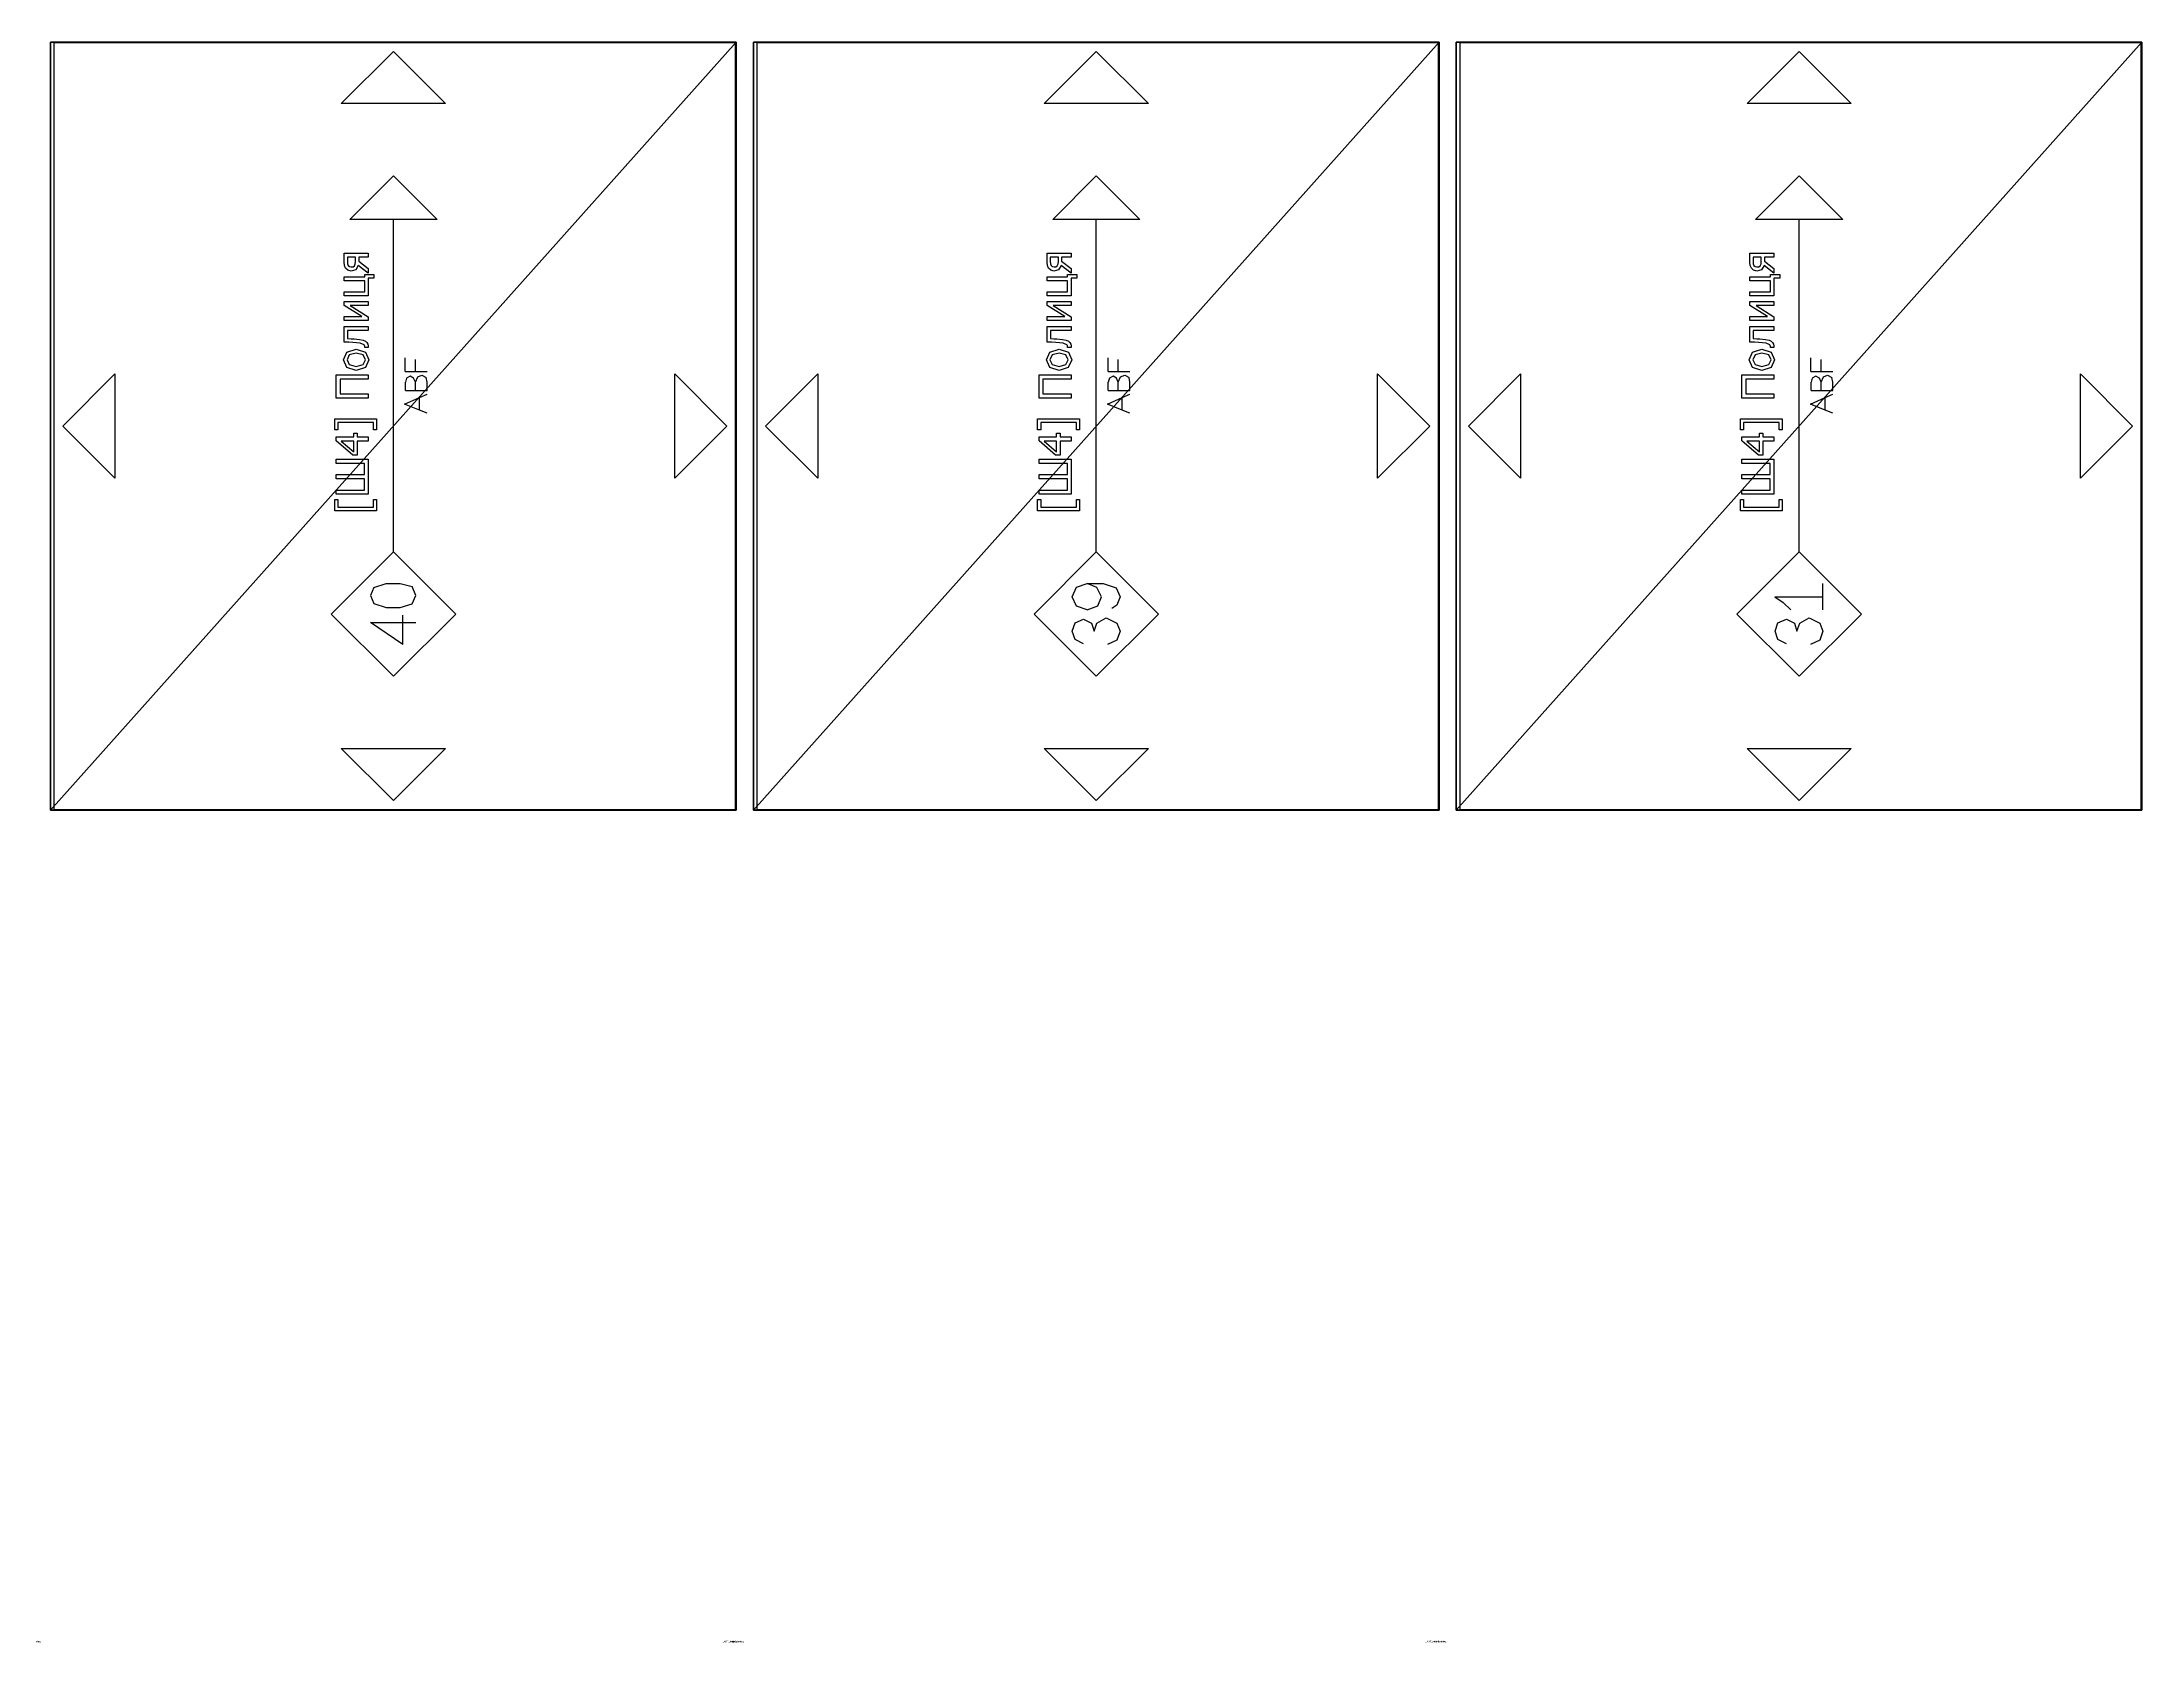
# Model space of a CAD drawing. Header units: millimetres. Extents: x -70178 to 17, y -3145 to 2055.
# Drawn here: x -16229 to -15004, y -486 to 448 of the extents above; entities that cross this region are included whole.
import ezdxf

# ---------------------------------------------------------------- set-up
doc = ezdxf.new("R2010")
doc.units = ezdxf.units.MM
doc.header["$LTSCALE"] = 25.4
doc.layers.get('0').update_dxf_attribs({"true_color": 0xffffff})
for name, color, linetype, true_color in [('ABF_cuttingLines', 34, 'Continuous', 0xaa4400), ('ABF_edgeBanding', 32, 'Continuous', 0xcc6600), ('ABF_Label', 253, 'Continuous', 0x9999cc)]:
    doc.layers.add(name, color=color, linetype=linetype, true_color=true_color)

# ---------------------------------------------------------------- blocks, each defined once
blk = doc.blocks.new('Group1222#1')
at = {"layer": 'ABF_Label', "color": 0}
for p, q in [((-34.56, 6.86), (-34.56, 23.92)), ((-34.56, 23.92), (-30.01, 23.92)), ((-30.01, 22.67), (-33.03, 22.67)), ((-33.03, 22.67), (-33.03, 8.11)), ((-30.01, 23.92), (-30.01, 22.67)), ((-27.83, 10.29), (-27.83, 23.33)), ((-27.83, 23.33), (-26.09, 23.33)), ((-26.09, 23.33), (-26.09, 11.8)), ((-21.55, 11.8), (-21.55, 23.33)), ((-21.55, 23.33), (-19.82, 23.33)), ((-19.82, 23.33), (-19.82, 11.8)), ((-15.28, 11.8), (-15.28, 23.33)), ((-15.28, 23.33), (-13.55, 23.33)), ((-13.55, 23.33), (-13.55, 10.29)), ((-11.88, 16.62), (-6.04, 23.33)), ((-6.11, 21.27), (-10.51, 16.18)), ((-6.11, 16.18), (-6.11, 21.27)), ((-6.04, 23.33), (-4.43, 23.33)), ((-4.43, 23.33), (-4.43, 16.18)), ((-1.58, 22.67), (-1.58, 23.92)), ((-1.58, 23.92), (2.98, 23.92)), ((1.45, 22.67), (-1.58, 22.67)), ((1.45, 8.11), (1.45, 22.67)), ((2.98, 23.92), (2.98, 6.86)), ((11.36, 10.29), (11.36, 23.33)), ((11.36, 23.33), (20.83, 23.33)), ((19.09, 21.79), (13.09, 21.79)), ((13.09, 21.79), (13.09, 10.29)), ((19.09, 10.29), (19.09, 21.79)), ((20.83, 23.33), (20.83, 10.29)), ((22.65, 15.18), (23.85, 18.99)), ((23.85, 18.99), (27.03, 20.35)), ((25.05, 18), (24.35, 15.18)), ((27.03, 18.93), (25.05, 18)), ((27.03, 20.35), (30.2, 18.99)), ((29, 18), (27.03, 18.93)), ((29.69, 15.18), (29, 18)), ((30.2, 18.99), (31.39, 15.18)), ((34.09, 16.5), (34.15, 18.2)), ((34.15, 18.2), (34.21, 20.07)), ((34.21, 20.07), (40.66, 20.07)), ((35.6, 17.29), (35.54, 16.08)), ((35.65, 18.69), (35.6, 17.29)), ((39.01, 18.69), (35.65, 18.69)), ((39.01, 10.29), (39.01, 18.69)), ((40.66, 20.07), (40.66, 10.29)), ((43.04, 10.29), (43.04, 20.07)), ((43.04, 20.07), (44.67, 20.07)), ((49.14, 17.59), (44.53, 10.29)), ((44.67, 20.07), (44.67, 12.89)), ((44.67, 12.89), (49.22, 20.07)), ((49.14, 10.29), (49.14, 17.59)), ((49.22, 20.07), (50.76, 20.07)), ((50.76, 20.07), (50.76, 10.29)), ((53.15, 10.29), (53.15, 20.07)), ((53.15, 20.07), (54.79, 20.07)), ((54.79, 20.07), (54.79, 11.71)), ((59.16, 11.71), (59.16, 20.07)), ((59.16, 20.07), (60.81, 20.07)), ((60.81, 20.07), (60.81, 11.71)), ((63.19, 17.29), (63.51, 18.56)), ((63.76, 15.39), (63.19, 17.29)), ((63.51, 18.56), (64.38, 19.49)), ((64.38, 19.49), (65.48, 19.93)), ((65.05, 17.94), (64.88, 17.24)), ((64.88, 17.24), (64.99, 16.45)), ((65.52, 18.46), (65.05, 17.94)), ((65.48, 19.93), (66.97, 20.07)), ((66.16, 18.7), (65.52, 18.46)), ((67.06, 18.76), (66.16, 18.7)), ((66.97, 20.07), (70.49, 20.07)), ((68.84, 18.76), (67.06, 18.76)), ((68.84, 15.47), (68.84, 18.76)), ((70.49, 20.07), (70.49, 10.29)), ((-88.84, 5.19), (-87.02, 8.65)), ((-87.02, 8.65), (-83.65, 9.83)), ((-83.65, 9.83), (-80.21, 8.65)), ((-80.21, 8.65), (-78.8, 5.19)), ((-69.61, 9.9), (-71.9, 6.46)), ((-69.61, 9.9), (-69.61, -9.73)), ((-13.55, 10.29), (-27.83, 10.29)), ((-26.09, 11.8), (-21.55, 11.8)), ((-19.82, 11.8), (-15.28, 11.8)), ((-11.88, 14.78), (-11.88, 16.62)), ((-6.11, 14.78), (-11.88, 14.78)), ((-10.51, 16.18), (-6.11, 16.18)), ((-6.11, 10.29), (-6.11, 14.78)), ((-4.43, 10.29), (-6.11, 10.29)), ((-4.43, 16.18), (-2.88, 16.18)), ((-2.88, 14.78), (-4.43, 14.78)), ((-4.43, 14.78), (-4.43, 10.29)), ((-2.88, 16.18), (-2.88, 14.78)), ((13.09, 10.29), (11.36, 10.29)), ((20.83, 10.29), (19.09, 10.29)), ((23.82, 11.41), (22.65, 15.18)), ((27.03, 10.02), (23.82, 11.41)), ((24.35, 15.18), (25.05, 12.39)), ((25.05, 12.39), (27.03, 11.44)), ((27.03, 11.44), (29, 12.37)), ((30.2, 11.36), (27.03, 10.02)), ((29, 12.37), (29.69, 15.18)), ((31.39, 15.18), (30.2, 11.36)), ((32.02, 10.29), (32.02, 11.73)), ((32.02, 11.73), (32.11, 11.73)), ((32.33, 10.28), (32.02, 10.29)), ((32.11, 11.73), (32.24, 11.72)), ((32.24, 11.72), (32.39, 11.71)), ((32.69, 10.27), (32.33, 10.28)), ((32.39, 11.71), (32.8, 11.77)), ((33.46, 10.41), (32.69, 10.27)), ((32.8, 11.77), (33.16, 12)), ((33.16, 12), (33.8, 13.5)), ((34.1, 10.8), (33.46, 10.41)), ((33.8, 13.5), (34.09, 16.5)), ((34.62, 11.39), (34.1, 10.8)), ((35.04, 12.29), (34.62, 11.39)), ((35.36, 13.78), (35.04, 12.29)), ((35.54, 16.08), (35.36, 13.78)), ((40.66, 10.29), (39.01, 10.29)), ((44.53, 10.29), (43.04, 10.29)), ((50.76, 10.29), (49.14, 10.29)), ((60.25, 10.29), (53.15, 10.29)), ((54.79, 11.71), (59.16, 11.71)), ((60.25, 7.94), (60.25, 10.29)), ((60.81, 11.71), (61.78, 11.71)), ((61.78, 11.71), (61.78, 7.94)), ((62.4, 10.29), (65.54, 14.32)), ((64.31, 10.29), (62.4, 10.29)), ((65.54, 14.32), (63.76, 15.39)), ((67.21, 14.17), (64.31, 10.29)), ((64.99, 16.45), (65.39, 15.9)), ((65.39, 15.9), (66.14, 15.55)), ((66.14, 15.55), (67.11, 15.47)), ((67.11, 15.47), (68.84, 15.47)), ((68.84, 14.17), (67.21, 14.17)), ((68.84, 10.29), (68.84, 14.17)), ((70.49, 10.29), (68.84, 10.29)), ((-80.38, 1.95), (-83.65, 0.89)), ((-83.65, 0.89), (-80.38, -0.25)), ((-78.8, 5.19), (-80.38, 1.95)), ((-71.9, 6.46), (-75, 3.44)), ((-51.26, 0), (84.28, 0)), ((-30.01, 6.86), (-34.56, 6.86)), ((-33.03, 8.11), (-30.01, 8.11)), ((-30.01, 8.11), (-30.01, 6.86)), ((-1.58, 6.86), (-1.58, 8.11)), ((-1.58, 8.11), (1.45, 8.11)), ((2.98, 6.86), (-1.58, 6.86)), ((61.78, 7.94), (60.25, 7.94)), ((-87.29, -8.44), (-89.1, -4.63)), ((-83.65, -9.73), (-87.29, -8.44)), ((-80.38, -8.44), (-83.65, -9.73)), ((-80.38, -0.25), (-78.25, -4.03)), ((-78.25, -4.03), (-80.38, -8.44)), ((6.49, -10.57), (8.95, -4.58)), ((8.95, -4.58), (11.61, -10.57)), ((14.53, -4.88), (17.96, -4.88)), ((14.53, -4.88), (14.53, -8.98)), ((19.51, -5.38), (17.96, -4.88)), ((17.96, -8.98), (19.55, -8.25)), ((20.29, -6.84), (19.51, -5.38)), ((19.55, -8.25), (20.29, -6.84)), ((22.27, -4.79), (22.27, -8.97)), ((22.27, -4.79), (27.81, -4.79)), ((-75, -9.73), (-69.61, -9.73)), ((-69.61, -9.73), (-64.21, -9.73)), ((5.21, -13.72), (6.49, -10.57)), ((6.49, -10.57), (11.61, -10.57)), ((11.61, -10.57), (13.01, -13.72)), ((14.53, -8.98), (14.53, -13.72)), ((14.53, -8.98), (17.96, -8.98)), ((14.53, -13.72), (17.96, -13.72)), ((17.96, -8.98), (20.04, -9.9)), ((17.96, -13.72), (19.76, -13.36)), ((20.74, -11.59), (19.76, -13.36)), ((20.04, -9.9), (20.74, -11.59)), ((22.27, -8.97), (27.09, -8.97)), ((22.27, -8.97), (22.27, -13.72))]:
    blk.add_line(p, q, dxfattribs=at)
for points in [[(-51.26, 0, 0), (-76.66, -25.4, 0), (-102.06, 0, 0), (-76.66, 25.4, 0), (-51.26, 0, 0)], [(84.28, 17.78, 0), (102.06, 0, 0), (84.28, -17.78, 0), (84.28, 17.78, 0)]]:
    blk.add_polyline3d(points, close=True, dxfattribs=at)
blk = doc.blocks.new('Group1485#1')
at = {"layer": 'ABF_cuttingLines', "color": 0}
blk.add_polyline3d([(417.6, 485.9, 0), (417.6, 933.1, 0), (20, 933.1, 0), (20, 485.9, 0), (417.6, 485.9, 0)], close=True, dxfattribs=at)
blk = doc.blocks.new('Group1486#1')
at = {"layer": 'ABF_edgeBanding', "color": 0}
for points in [[(218, 928, 0), (248.4, 897.6, 0), (187.6, 897.6, 0), (218, 928, 0)], [(25.1, 709.5, 0), (55.5, 739.9, 0), (55.5, 679.1, 0), (25.1, 709.5, 0)], [(412.5, 709.5, 0), (382.1, 679.1, 0), (382.1, 739.9, 0), (412.5, 709.5, 0)], [(218, 491, 0), (187.6, 521.4, 0), (248.4, 521.4, 0), (218, 491, 0)]]:
    blk.add_polyline3d(points, close=True, dxfattribs=at)
blk = doc.blocks.new('______#53')
at = {"color": 0}
for p, q in [((418, 933.5), (18, 933.5)), ((18, 933.5), (18, 485.5)), ((18, 933.5), (18, 933.5, 18)), ((418, 933.5, 18), (18, 933.5, 18)), ((418, 933.5), (18, 933.5)), ((418, 933.5, 18), (18, 933.5, 18)), ((18, 933.5, 18), (18, 485.5, 18)), ((18, 933.5, 18), (18, 485.5, 18)), ((18, 933.5), (18, 933.5, 18)), ((18, 933.5), (18, 485.5)), ((418, 485.5), (418, 933.5)), ((418, 933.5), (418, 933.5, 18)), ((418, 485.5, 18), (418, 933.5, 18)), ((418, 485.5), (418, 933.5)), ((418, 933.5), (418, 933.5, 18)), ((418, 485.5, 18), (418, 933.5, 18)), ((18, 485.5), (418, 485.5)), ((18, 485.5, 18), (418, 485.5, 18)), ((18, 485.5), (18, 485.5, 18)), ((18, 485.5, 18), (418, 485.5, 18)), ((18, 485.5), (18, 485.5, 18)), ((18, 485.5), (418, 485.5)), ((418, 485.5), (418, 485.5, 18)), ((418, 485.5), (418, 485.5, 18))]:
    blk.add_line(p, q, dxfattribs=at)
at = {"layer": 'ABF_cuttingLines', "color": 0}
ref = blk.add_blockref('Group1485#1', (0, 0, 18), dxfattribs=at)
ref.add_attrib('Skp_GroupInstanceName', '_ABF_cuttingLines', (0, 0), dxfattribs={"layer": '0', "height": 1})
at = {"layer": 'ABF_edgeBanding', "color": 0}
ref = blk.add_blockref('Group1486#1', (0, 0, 18), dxfattribs=at)
ref.add_attrib('Skp_GroupInstanceName', '_ABF_edgeBanding', (0, 0), dxfattribs={"layer": '0', "height": 1})
at = {"layer": 'ABF_Label', "color": 0}
ref = blk.add_blockref('Group1222#1', (218, 709.5, 18), dxfattribs=dict(at, xscale=1.430125468792866, yscale=1.430125468792866, rotation=90))
ref.add_attrib('Skp_GroupInstanceName', '_ABF_Label', (0, 0), dxfattribs={"layer": '0', "height": 1})
at = {"color": 0}
mesh = blk.add_polyface(dxfattribs=at)
corners = [(418, 933.5), (18, 485.5), (18, 933.5), (418, 485.5)]
mesh.append_faces([[corners[k] for k in face] for face in [(0, 1, 2), (1, 0, 3)]], dxfattribs={"vtx0": -1, "color": 0})
mesh = blk.add_polyface(dxfattribs=at)
corners = [(18, 933.5, 18), (418, 933.5), (18, 933.5), (418, 933.5, 18)]
mesh.append_faces([[corners[k] for k in face] for face in [(0, 1, 2), (1, 0, 3)]], dxfattribs={"vtx0": -1, "color": 0})
at = {"color": 7, "true_color": 0xffffff}
mesh = blk.add_polyface(dxfattribs=at)
corners = [(18, 485.5, 18), (418, 933.5, 18), (18, 933.5, 18), (418, 485.5, 18)]
mesh.append_faces([[corners[k] for k in face] for face in [(0, 1, 2), (1, 0, 3)]], dxfattribs={"vtx0": -1, "color": 7})
at = {"color": 0}
mesh = blk.add_polyface(dxfattribs=at)
corners = [(18, 933.5, 18), (18, 485.5), (18, 485.5, 18), (18, 933.5)]
mesh.append_faces([[corners[k] for k in face] for face in [(0, 1, 2), (1, 0, 3)]], dxfattribs={"vtx0": -1, "color": 0})
mesh = blk.add_polyface(dxfattribs=at)
corners = [(418, 933.5), (418, 485.5, 18), (418, 485.5), (418, 933.5, 18)]
mesh.append_faces([[corners[k] for k in face] for face in [(0, 1, 2), (1, 0, 3)]], dxfattribs={"vtx0": -1, "color": 0})
mesh = blk.add_polyface(dxfattribs=at)
corners = [(418, 485.5, 18), (18, 485.5), (418, 485.5), (18, 485.5, 18)]
mesh.append_faces([[corners[k] for k in face] for face in [(0, 1, 2), (1, 0, 3)]], dxfattribs={"vtx0": -1, "color": 0})
blk = doc.blocks.new('Group1343#1')
at = {"layer": 'ABF_Label', "color": 0}
for p, q in [((-34.56, 6.86), (-34.56, 23.92)), ((-34.56, 23.92), (-30.01, 23.92)), ((-30.01, 22.67), (-33.03, 22.67)), ((-33.03, 22.67), (-33.03, 8.11)), ((-30.01, 23.92), (-30.01, 22.67)), ((-27.83, 10.29), (-27.83, 23.33)), ((-27.83, 23.33), (-26.09, 23.33)), ((-26.09, 23.33), (-26.09, 11.8)), ((-21.55, 11.8), (-21.55, 23.33)), ((-21.55, 23.33), (-19.82, 23.33)), ((-19.82, 23.33), (-19.82, 11.8)), ((-15.28, 11.8), (-15.28, 23.33)), ((-15.28, 23.33), (-13.55, 23.33)), ((-13.55, 23.33), (-13.55, 10.29)), ((-11.88, 16.62), (-6.04, 23.33)), ((-6.11, 21.27), (-10.51, 16.18)), ((-6.11, 16.18), (-6.11, 21.27)), ((-6.04, 23.33), (-4.43, 23.33)), ((-4.43, 23.33), (-4.43, 16.18)), ((-1.58, 22.67), (-1.58, 23.92)), ((-1.58, 23.92), (2.98, 23.92)), ((1.45, 22.67), (-1.58, 22.67)), ((1.45, 8.11), (1.45, 22.67)), ((2.98, 23.92), (2.98, 6.86)), ((11.36, 10.29), (11.36, 23.33)), ((11.36, 23.33), (20.83, 23.33)), ((19.09, 21.79), (13.09, 21.79)), ((13.09, 21.79), (13.09, 10.29)), ((19.09, 10.29), (19.09, 21.79)), ((20.83, 23.33), (20.83, 10.29)), ((22.65, 15.18), (23.85, 18.99)), ((23.85, 18.99), (27.03, 20.35)), ((25.05, 18), (24.35, 15.18)), ((27.03, 18.93), (25.05, 18)), ((27.03, 20.35), (30.2, 18.99)), ((29, 18), (27.03, 18.93)), ((29.69, 15.18), (29, 18)), ((30.2, 18.99), (31.39, 15.18)), ((34.09, 16.5), (34.15, 18.2)), ((34.15, 18.2), (34.21, 20.07)), ((34.21, 20.07), (40.66, 20.07)), ((35.6, 17.29), (35.54, 16.08)), ((35.65, 18.69), (35.6, 17.29)), ((39.01, 18.69), (35.65, 18.69)), ((39.01, 10.29), (39.01, 18.69)), ((40.66, 20.07), (40.66, 10.29)), ((43.04, 10.29), (43.04, 20.07)), ((43.04, 20.07), (44.67, 20.07)), ((49.14, 17.59), (44.53, 10.29)), ((44.67, 20.07), (44.67, 12.89)), ((44.67, 12.89), (49.22, 20.07)), ((49.14, 10.29), (49.14, 17.59)), ((49.22, 20.07), (50.76, 20.07)), ((50.76, 20.07), (50.76, 10.29)), ((53.15, 10.29), (53.15, 20.07)), ((53.15, 20.07), (54.79, 20.07)), ((54.79, 20.07), (54.79, 11.71)), ((59.16, 11.71), (59.16, 20.07)), ((59.16, 20.07), (60.81, 20.07)), ((60.81, 20.07), (60.81, 11.71)), ((63.19, 17.29), (63.51, 18.56)), ((63.76, 15.39), (63.19, 17.29)), ((63.51, 18.56), (64.38, 19.49)), ((64.38, 19.49), (65.48, 19.93)), ((65.05, 17.94), (64.88, 17.24)), ((64.88, 17.24), (64.99, 16.45)), ((65.52, 18.46), (65.05, 17.94)), ((65.48, 19.93), (66.97, 20.07)), ((66.16, 18.7), (65.52, 18.46)), ((67.06, 18.76), (66.16, 18.7)), ((66.97, 20.07), (70.49, 20.07)), ((68.84, 18.76), (67.06, 18.76)), ((68.84, 15.47), (68.84, 18.76)), ((70.49, 20.07), (70.49, 10.29)), ((-88.84, 5.19), (-87.02, 8.65)), ((-87.02, 8.65), (-83.65, 9.83)), ((-83.65, 9.83), (-80.21, 8.65)), ((-80.21, 8.65), (-78.8, 5.19)), ((-73.44, 8.1), (-69.65, 9.9)), ((-69.65, 9.9), (-65.65, 8.1)), ((-13.55, 10.29), (-27.83, 10.29)), ((-26.09, 11.8), (-21.55, 11.8)), ((-19.82, 11.8), (-15.28, 11.8)), ((-11.88, 14.78), (-11.88, 16.62)), ((-6.11, 14.78), (-11.88, 14.78)), ((-10.51, 16.18), (-6.11, 16.18)), ((-6.11, 10.29), (-6.11, 14.78)), ((-4.43, 10.29), (-6.11, 10.29)), ((-4.43, 16.18), (-2.88, 16.18)), ((-2.88, 14.78), (-4.43, 14.78)), ((-4.43, 14.78), (-4.43, 10.29)), ((-2.88, 16.18), (-2.88, 14.78)), ((13.09, 10.29), (11.36, 10.29)), ((20.83, 10.29), (19.09, 10.29)), ((23.82, 11.41), (22.65, 15.18)), ((27.03, 10.02), (23.82, 11.41)), ((24.35, 15.18), (25.05, 12.39)), ((25.05, 12.39), (27.03, 11.44)), ((27.03, 11.44), (29, 12.37)), ((30.2, 11.36), (27.03, 10.02)), ((29, 12.37), (29.69, 15.18)), ((31.39, 15.18), (30.2, 11.36)), ((32.02, 10.29), (32.02, 11.73)), ((32.02, 11.73), (32.11, 11.73)), ((32.33, 10.28), (32.02, 10.29)), ((32.11, 11.73), (32.24, 11.72)), ((32.24, 11.72), (32.39, 11.71)), ((32.69, 10.27), (32.33, 10.28)), ((32.39, 11.71), (32.8, 11.77)), ((33.46, 10.41), (32.69, 10.27)), ((32.8, 11.77), (33.16, 12)), ((33.16, 12), (33.8, 13.5)), ((34.1, 10.8), (33.46, 10.41)), ((33.8, 13.5), (34.09, 16.5)), ((34.62, 11.39), (34.1, 10.8)), ((35.04, 12.29), (34.62, 11.39)), ((35.36, 13.78), (35.04, 12.29)), ((35.54, 16.08), (35.36, 13.78)), ((40.66, 10.29), (39.01, 10.29)), ((44.53, 10.29), (43.04, 10.29)), ((50.76, 10.29), (49.14, 10.29)), ((60.25, 10.29), (53.15, 10.29)), ((54.79, 11.71), (59.16, 11.71)), ((60.25, 7.94), (60.25, 10.29)), ((60.81, 11.71), (61.78, 11.71)), ((61.78, 11.71), (61.78, 7.94)), ((62.4, 10.29), (65.54, 14.32)), ((64.31, 10.29), (62.4, 10.29)), ((65.54, 14.32), (63.76, 15.39)), ((67.21, 14.17), (64.31, 10.29)), ((64.99, 16.45), (65.39, 15.9)), ((65.39, 15.9), (66.14, 15.55)), ((66.14, 15.55), (67.11, 15.47)), ((67.11, 15.47), (68.84, 15.47)), ((68.84, 14.17), (67.21, 14.17)), ((68.84, 10.29), (68.84, 14.17)), ((70.49, 10.29), (68.84, 10.29)), ((-80.38, 1.95), (-83.65, 0.89)), ((-83.65, 0.89), (-80.38, -0.25)), ((-78.8, 5.19), (-80.38, 1.95)), ((-75, 3.75), (-73.44, 8.1)), ((-75, 3.75), (-73.39, -0.58)), ((-65.89, -0.16), (-64.21, 3.75)), ((-65.65, 8.1), (-64.21, 3.75)), ((-64.21, 3.75), (-64.21, -2.84)), ((-51.26, 0), (84.28, 0)), ((-30.01, 6.86), (-34.56, 6.86)), ((-33.03, 8.11), (-30.01, 8.11)), ((-30.01, 8.11), (-30.01, 6.86)), ((-1.58, 6.86), (-1.58, 8.11)), ((-1.58, 8.11), (1.45, 8.11)), ((2.98, 6.86), (-1.58, 6.86)), ((61.78, 7.94), (60.25, 7.94)), ((-87.29, -8.44), (-89.1, -4.63)), ((-83.65, -9.73), (-87.29, -8.44)), ((-80.38, -8.44), (-83.65, -9.73)), ((-80.38, -0.25), (-78.25, -4.03)), ((-78.25, -4.03), (-80.38, -8.44)), ((-73, -8.41), (-74.35, -6.31)), ((-73.39, -0.58), (-69.65, -2.09)), ((-69.65, -9.73), (-73, -8.41)), ((-69.65, -2.09), (-65.89, -0.16)), ((-65.96, -8.05), (-69.65, -9.73)), ((-64.21, -2.84), (-65.96, -8.05)), ((6.49, -10.57), (8.95, -4.58)), ((8.95, -4.58), (11.61, -10.57)), ((14.53, -4.88), (17.96, -4.88)), ((14.53, -4.88), (14.53, -8.98)), ((19.51, -5.38), (17.96, -4.88)), ((17.96, -8.98), (19.55, -8.25)), ((20.29, -6.84), (19.51, -5.38)), ((19.55, -8.25), (20.29, -6.84)), ((22.27, -4.79), (22.27, -8.97)), ((22.27, -4.79), (27.81, -4.79)), ((5.21, -13.72), (6.49, -10.57)), ((6.49, -10.57), (11.61, -10.57)), ((11.61, -10.57), (13.01, -13.72)), ((14.53, -8.98), (14.53, -13.72)), ((14.53, -8.98), (17.96, -8.98)), ((14.53, -13.72), (17.96, -13.72)), ((17.96, -8.98), (20.04, -9.9)), ((17.96, -13.72), (19.76, -13.36)), ((20.74, -11.59), (19.76, -13.36)), ((20.04, -9.9), (20.74, -11.59)), ((22.27, -8.97), (27.09, -8.97)), ((22.27, -8.97), (22.27, -13.72))]:
    blk.add_line(p, q, dxfattribs=at)
for points in [[(-51.26, 0, 0), (-76.66, -25.4, 0), (-102.06, 0, 0), (-76.66, 25.4, 0), (-51.26, 0, 0)], [(84.28, 17.78, 0), (102.06, 0, 0), (84.28, -17.78, 0), (84.28, 17.78, 0)]]:
    blk.add_polyline3d(points, close=True, dxfattribs=at)
blk = doc.blocks.new('Group1487#1')
at = {"layer": 'ABF_cuttingLines', "color": 0}
blk.add_polyline3d([(417.6, 485.9, 0), (417.6, 933.1, 0), (20, 933.1, 0), (20, 485.9, 0), (417.6, 485.9, 0)], close=True, dxfattribs=at)
blk = doc.blocks.new('Group1488#1')
at = {"layer": 'ABF_edgeBanding', "color": 0}
for points in [[(218, 928, 0), (248.4, 897.6, 0), (187.6, 897.6, 0), (218, 928, 0)], [(25.1, 709.5, 0), (55.5, 739.9, 0), (55.5, 679.1, 0), (25.1, 709.5, 0)], [(412.5, 709.5, 0), (382.1, 679.1, 0), (382.1, 739.9, 0), (412.5, 709.5, 0)], [(218, 491, 0), (187.6, 521.4, 0), (248.4, 521.4, 0), (218, 491, 0)]]:
    blk.add_polyline3d(points, close=True, dxfattribs=at)
blk = doc.blocks.new('______#54')
at = {"color": 0}
for p, q in [((418, 933.5), (18, 933.5)), ((18, 933.5), (18, 485.5)), ((18, 933.5), (18, 933.5, 18)), ((418, 933.5, 18), (18, 933.5, 18)), ((418, 933.5), (18, 933.5)), ((418, 933.5, 18), (18, 933.5, 18)), ((18, 933.5, 18), (18, 485.5, 18)), ((18, 933.5, 18), (18, 485.5, 18)), ((18, 933.5), (18, 933.5, 18)), ((18, 933.5), (18, 485.5)), ((418, 485.5), (418, 933.5)), ((418, 933.5), (418, 933.5, 18)), ((418, 485.5, 18), (418, 933.5, 18)), ((418, 485.5), (418, 933.5)), ((418, 933.5), (418, 933.5, 18)), ((418, 485.5, 18), (418, 933.5, 18)), ((18, 485.5), (418, 485.5)), ((18, 485.5, 18), (418, 485.5, 18)), ((18, 485.5), (18, 485.5, 18)), ((18, 485.5, 18), (418, 485.5, 18)), ((18, 485.5), (18, 485.5, 18)), ((18, 485.5), (418, 485.5)), ((418, 485.5), (418, 485.5, 18)), ((418, 485.5), (418, 485.5, 18))]:
    blk.add_line(p, q, dxfattribs=at)
at = {"layer": 'ABF_cuttingLines', "color": 0}
ref = blk.add_blockref('Group1487#1', (0, 0, 18), dxfattribs=at)
ref.add_attrib('Skp_GroupInstanceName', '_ABF_cuttingLines', (0, 0), dxfattribs={"layer": '0', "height": 1})
at = {"layer": 'ABF_edgeBanding', "color": 0}
ref = blk.add_blockref('Group1488#1', (0, 0, 18), dxfattribs=at)
ref.add_attrib('Skp_GroupInstanceName', '_ABF_edgeBanding', (0, 0), dxfattribs={"layer": '0', "height": 1})
at = {"layer": 'ABF_Label', "color": 0}
ref = blk.add_blockref('Group1343#1', (218, 709.5, 18), dxfattribs=dict(at, xscale=1.430125468792866, yscale=1.430125468792866, rotation=90))
ref.add_attrib('Skp_GroupInstanceName', '_ABF_Label', (0, 0), dxfattribs={"layer": '0', "height": 1})
at = {"color": 0}
mesh = blk.add_polyface(dxfattribs=at)
corners = [(418, 933.5), (18, 485.5), (18, 933.5), (418, 485.5)]
mesh.append_faces([[corners[k] for k in face] for face in [(0, 1, 2), (1, 0, 3)]], dxfattribs={"vtx0": -1, "color": 0})
mesh = blk.add_polyface(dxfattribs=at)
corners = [(18, 933.5, 18), (418, 933.5), (18, 933.5), (418, 933.5, 18)]
mesh.append_faces([[corners[k] for k in face] for face in [(0, 1, 2), (1, 0, 3)]], dxfattribs={"vtx0": -1, "color": 0})
at = {"color": 7, "true_color": 0xffffff}
mesh = blk.add_polyface(dxfattribs=at)
corners = [(18, 485.5, 18), (418, 933.5, 18), (18, 933.5, 18), (418, 485.5, 18)]
mesh.append_faces([[corners[k] for k in face] for face in [(0, 1, 2), (1, 0, 3)]], dxfattribs={"vtx0": -1, "color": 7})
at = {"color": 0}
mesh = blk.add_polyface(dxfattribs=at)
corners = [(18, 933.5, 18), (18, 485.5), (18, 485.5, 18), (18, 933.5)]
mesh.append_faces([[corners[k] for k in face] for face in [(0, 1, 2), (1, 0, 3)]], dxfattribs={"vtx0": -1, "color": 0})
mesh = blk.add_polyface(dxfattribs=at)
corners = [(418, 933.5), (418, 485.5, 18), (418, 485.5), (418, 933.5, 18)]
mesh.append_faces([[corners[k] for k in face] for face in [(0, 1, 2), (1, 0, 3)]], dxfattribs={"vtx0": -1, "color": 0})
mesh = blk.add_polyface(dxfattribs=at)
corners = [(418, 485.5, 18), (18, 485.5), (418, 485.5), (18, 485.5, 18)]
mesh.append_faces([[corners[k] for k in face] for face in [(0, 1, 2), (1, 0, 3)]], dxfattribs={"vtx0": -1, "color": 0})
blk = doc.blocks.new('Group1354#1')
at = {"layer": 'ABF_Label', "color": 0}
for p, q in [((-34.56, 6.86), (-34.56, 23.92)), ((-34.56, 23.92), (-30.01, 23.92)), ((-30.01, 22.67), (-33.03, 22.67)), ((-33.03, 22.67), (-33.03, 8.11)), ((-30.01, 23.92), (-30.01, 22.67)), ((-27.83, 10.29), (-27.83, 23.33)), ((-27.83, 23.33), (-26.09, 23.33)), ((-26.09, 23.33), (-26.09, 11.8)), ((-21.55, 11.8), (-21.55, 23.33)), ((-21.55, 23.33), (-19.82, 23.33)), ((-19.82, 23.33), (-19.82, 11.8)), ((-15.28, 11.8), (-15.28, 23.33)), ((-15.28, 23.33), (-13.55, 23.33)), ((-13.55, 23.33), (-13.55, 10.29)), ((-11.88, 16.62), (-6.04, 23.33)), ((-6.11, 21.27), (-10.51, 16.18)), ((-6.11, 16.18), (-6.11, 21.27)), ((-6.04, 23.33), (-4.43, 23.33)), ((-4.43, 23.33), (-4.43, 16.18)), ((-1.58, 22.67), (-1.58, 23.92)), ((-1.58, 23.92), (2.98, 23.92)), ((1.45, 22.67), (-1.58, 22.67)), ((1.45, 8.11), (1.45, 22.67)), ((2.98, 23.92), (2.98, 6.86)), ((11.36, 10.29), (11.36, 23.33)), ((11.36, 23.33), (20.83, 23.33)), ((19.09, 21.79), (13.09, 21.79)), ((13.09, 21.79), (13.09, 10.29)), ((19.09, 10.29), (19.09, 21.79)), ((20.83, 23.33), (20.83, 10.29)), ((22.65, 15.18), (23.85, 18.99)), ((23.85, 18.99), (27.03, 20.35)), ((25.05, 18), (24.35, 15.18)), ((27.03, 18.93), (25.05, 18)), ((27.03, 20.35), (30.2, 18.99)), ((29, 18), (27.03, 18.93)), ((29.69, 15.18), (29, 18)), ((30.2, 18.99), (31.39, 15.18)), ((34.09, 16.5), (34.15, 18.2)), ((34.15, 18.2), (34.21, 20.07)), ((34.21, 20.07), (40.66, 20.07)), ((35.6, 17.29), (35.54, 16.08)), ((35.65, 18.69), (35.6, 17.29)), ((39.01, 18.69), (35.65, 18.69)), ((39.01, 10.29), (39.01, 18.69)), ((40.66, 20.07), (40.66, 10.29)), ((43.04, 10.29), (43.04, 20.07)), ((43.04, 20.07), (44.67, 20.07)), ((49.14, 17.59), (44.53, 10.29)), ((44.67, 20.07), (44.67, 12.89)), ((44.67, 12.89), (49.22, 20.07)), ((49.14, 10.29), (49.14, 17.59)), ((49.22, 20.07), (50.76, 20.07)), ((50.76, 20.07), (50.76, 10.29)), ((53.15, 10.29), (53.15, 20.07)), ((53.15, 20.07), (54.79, 20.07)), ((54.79, 20.07), (54.79, 11.71)), ((59.16, 11.71), (59.16, 20.07)), ((59.16, 20.07), (60.81, 20.07)), ((60.81, 20.07), (60.81, 11.71)), ((63.19, 17.29), (63.51, 18.56)), ((63.76, 15.39), (63.19, 17.29)), ((63.51, 18.56), (64.38, 19.49)), ((64.38, 19.49), (65.48, 19.93)), ((65.05, 17.94), (64.88, 17.24)), ((64.88, 17.24), (64.99, 16.45)), ((65.52, 18.46), (65.05, 17.94)), ((65.48, 19.93), (66.97, 20.07)), ((66.16, 18.7), (65.52, 18.46)), ((67.06, 18.76), (66.16, 18.7)), ((66.97, 20.07), (70.49, 20.07)), ((68.84, 18.76), (67.06, 18.76)), ((68.84, 15.47), (68.84, 18.76)), ((70.49, 20.07), (70.49, 10.29)), ((-89.1, -3.82), (-80.08, 9.32)), ((-80.08, 9.32), (-80.08, -3.82)), ((-69.12, 9.32), (-72.41, 7.93)), ((-65.84, 7.93), (-69.12, 9.32)), ((-13.55, 10.29), (-27.83, 10.29)), ((-26.09, 11.8), (-21.55, 11.8)), ((-19.82, 11.8), (-15.28, 11.8)), ((-11.88, 14.78), (-11.88, 16.62)), ((-6.11, 14.78), (-11.88, 14.78)), ((-10.51, 16.18), (-6.11, 16.18)), ((-6.11, 10.29), (-6.11, 14.78)), ((-4.43, 10.29), (-6.11, 10.29)), ((-4.43, 16.18), (-2.88, 16.18)), ((-2.88, 14.78), (-4.43, 14.78)), ((-4.43, 14.78), (-4.43, 10.29)), ((-2.88, 16.18), (-2.88, 14.78)), ((13.09, 10.29), (11.36, 10.29)), ((20.83, 10.29), (19.09, 10.29)), ((23.82, 11.41), (22.65, 15.18)), ((27.03, 10.02), (23.82, 11.41)), ((24.35, 15.18), (25.05, 12.39)), ((25.05, 12.39), (27.03, 11.44)), ((27.03, 11.44), (29, 12.37)), ((30.2, 11.36), (27.03, 10.02)), ((29, 12.37), (29.69, 15.18)), ((31.39, 15.18), (30.2, 11.36)), ((32.02, 10.29), (32.02, 11.73)), ((32.02, 11.73), (32.11, 11.73)), ((32.33, 10.28), (32.02, 10.29)), ((32.11, 11.73), (32.24, 11.72)), ((32.24, 11.72), (32.39, 11.71)), ((32.69, 10.27), (32.33, 10.28)), ((32.39, 11.71), (32.8, 11.77)), ((33.46, 10.41), (32.69, 10.27)), ((32.8, 11.77), (33.16, 12)), ((33.16, 12), (33.8, 13.5)), ((34.1, 10.8), (33.46, 10.41)), ((33.8, 13.5), (34.09, 16.5)), ((34.62, 11.39), (34.1, 10.8)), ((35.04, 12.29), (34.62, 11.39)), ((35.36, 13.78), (35.04, 12.29)), ((35.54, 16.08), (35.36, 13.78)), ((40.66, 10.29), (39.01, 10.29)), ((44.53, 10.29), (43.04, 10.29)), ((50.76, 10.29), (49.14, 10.29)), ((60.25, 10.29), (53.15, 10.29)), ((54.79, 11.71), (59.16, 11.71)), ((60.25, 7.94), (60.25, 10.29)), ((60.81, 11.71), (61.78, 11.71)), ((61.78, 11.71), (61.78, 7.94)), ((62.4, 10.29), (65.54, 14.32)), ((64.31, 10.29), (62.4, 10.29)), ((65.54, 14.32), (63.76, 15.39)), ((67.21, 14.17), (64.31, 10.29)), ((64.99, 16.45), (65.39, 15.9)), ((65.39, 15.9), (66.14, 15.55)), ((66.14, 15.55), (67.11, 15.47)), ((67.11, 15.47), (68.84, 15.47)), ((68.84, 14.17), (67.21, 14.17)), ((68.84, 10.29), (68.84, 14.17)), ((70.49, 10.29), (68.84, 10.29)), ((-72.41, 7.93), (-74.05, 2.98)), ((-74.05, 2.98), (-74.05, -2.78)), ((-65.84, 7.93), (-64.21, 2.98)), ((-64.21, 2.98), (-64.21, -2.78)), ((-51.26, 0), (84.28, 0)), ((-30.01, 6.86), (-34.56, 6.86)), ((-33.03, 8.11), (-30.01, 8.11)), ((-30.01, 8.11), (-30.01, 6.86)), ((-1.58, 6.86), (-1.58, 8.11)), ((-1.58, 8.11), (1.45, 8.11)), ((2.98, 6.86), (-1.58, 6.86)), ((61.78, 7.94), (60.25, 7.94)), ((-89.1, -3.82), (-80.08, -3.82)), ((-80.08, -3.82), (-77.1, -3.82)), ((-80.08, -3.82), (-80.08, -9.16)), ((-74.05, -2.78), (-72.55, -7.65)), ((-72.55, -7.65), (-69.09, -9.16)), ((-69.09, -9.16), (-65.43, -7.64)), ((-64.21, -2.78), (-65.43, -7.64)), ((6.49, -10.57), (8.95, -4.58)), ((8.95, -4.58), (11.61, -10.57)), ((14.53, -4.88), (17.96, -4.88)), ((14.53, -4.88), (14.53, -8.98)), ((19.51, -5.38), (17.96, -4.88)), ((17.96, -8.98), (19.55, -8.25)), ((20.29, -6.84), (19.51, -5.38)), ((19.55, -8.25), (20.29, -6.84)), ((22.27, -4.79), (22.27, -8.97)), ((22.27, -4.79), (27.81, -4.79)), ((5.21, -13.72), (6.49, -10.57)), ((6.49, -10.57), (11.61, -10.57)), ((11.61, -10.57), (13.01, -13.72)), ((14.53, -8.98), (14.53, -13.72)), ((14.53, -8.98), (17.96, -8.98)), ((14.53, -13.72), (17.96, -13.72)), ((17.96, -8.98), (20.04, -9.9)), ((17.96, -13.72), (19.76, -13.36)), ((20.74, -11.59), (19.76, -13.36)), ((20.04, -9.9), (20.74, -11.59)), ((22.27, -8.97), (27.09, -8.97)), ((22.27, -8.97), (22.27, -13.72))]:
    blk.add_line(p, q, dxfattribs=at)
for points in [[(-51.26, 0, 0), (-76.66, -25.4, 0), (-102.06, 0, 0), (-76.66, 25.4, 0), (-51.26, 0, 0)], [(84.28, 17.78, 0), (102.06, 0, 0), (84.28, -17.78, 0), (84.28, 17.78, 0)]]:
    blk.add_polyline3d(points, close=True, dxfattribs=at)
blk = doc.blocks.new('Group1489#1')
at = {"layer": 'ABF_cuttingLines', "color": 0}
blk.add_polyline3d([(417.6, 485.9, 0), (417.6, 933.1, 0), (20, 933.1, 0), (20, 485.9, 0), (417.6, 485.9, 0)], close=True, dxfattribs=at)
blk = doc.blocks.new('Group1490#1')
at = {"layer": 'ABF_edgeBanding', "color": 0}
for points in [[(218, 928, 0), (248.4, 897.6, 0), (187.6, 897.6, 0), (218, 928, 0)], [(25.1, 709.5, 0), (55.5, 739.9, 0), (55.5, 679.1, 0), (25.1, 709.5, 0)], [(412.5, 709.5, 0), (382.1, 679.1, 0), (382.1, 739.9, 0), (412.5, 709.5, 0)], [(218, 491, 0), (187.6, 521.4, 0), (248.4, 521.4, 0), (218, 491, 0)]]:
    blk.add_polyline3d(points, close=True, dxfattribs=at)
blk = doc.blocks.new('______#55')
at = {"color": 0}
for p, q in [((418, 933.5), (18, 933.5)), ((18, 933.5), (18, 485.5)), ((18, 933.5), (18, 933.5, 18)), ((418, 933.5, 18), (18, 933.5, 18)), ((418, 933.5), (18, 933.5)), ((418, 933.5, 18), (18, 933.5, 18)), ((18, 933.5, 18), (18, 485.5, 18)), ((18, 933.5, 18), (18, 485.5, 18)), ((18, 933.5), (18, 933.5, 18)), ((18, 933.5), (18, 485.5)), ((418, 485.5), (418, 933.5)), ((418, 933.5), (418, 933.5, 18)), ((418, 485.5, 18), (418, 933.5, 18)), ((418, 485.5), (418, 933.5)), ((418, 933.5), (418, 933.5, 18)), ((418, 485.5, 18), (418, 933.5, 18)), ((18, 485.5), (418, 485.5)), ((18, 485.5, 18), (418, 485.5, 18)), ((18, 485.5), (18, 485.5, 18)), ((18, 485.5, 18), (418, 485.5, 18)), ((18, 485.5), (18, 485.5, 18)), ((18, 485.5), (418, 485.5)), ((418, 485.5), (418, 485.5, 18)), ((418, 485.5), (418, 485.5, 18))]:
    blk.add_line(p, q, dxfattribs=at)
at = {"layer": 'ABF_cuttingLines', "color": 0}
ref = blk.add_blockref('Group1489#1', (0, 0, 18), dxfattribs=at)
ref.add_attrib('Skp_GroupInstanceName', '_ABF_cuttingLines', (0, 0), dxfattribs={"layer": '0', "height": 1})
at = {"layer": 'ABF_edgeBanding', "color": 0}
ref = blk.add_blockref('Group1490#1', (0, 0, 18), dxfattribs=at)
ref.add_attrib('Skp_GroupInstanceName', '_ABF_edgeBanding', (0, 0), dxfattribs={"layer": '0', "height": 1})
at = {"layer": 'ABF_Label', "color": 0}
ref = blk.add_blockref('Group1354#1', (218, 709.5, 18), dxfattribs=dict(at, xscale=1.430125468792866, yscale=1.430125468792866, rotation=90))
ref.add_attrib('Skp_GroupInstanceName', '_ABF_Label', (0, 0), dxfattribs={"layer": '0', "height": 1})
at = {"color": 0}
mesh = blk.add_polyface(dxfattribs=at)
corners = [(418, 933.5), (18, 485.5), (18, 933.5), (418, 485.5)]
mesh.append_faces([[corners[k] for k in face] for face in [(0, 1, 2), (1, 0, 3)]], dxfattribs={"vtx0": -1, "color": 0})
mesh = blk.add_polyface(dxfattribs=at)
corners = [(18, 933.5, 18), (418, 933.5), (18, 933.5), (418, 933.5, 18)]
mesh.append_faces([[corners[k] for k in face] for face in [(0, 1, 2), (1, 0, 3)]], dxfattribs={"vtx0": -1, "color": 0})
at = {"color": 7, "true_color": 0xffffff}
mesh = blk.add_polyface(dxfattribs=at)
corners = [(18, 485.5, 18), (418, 933.5, 18), (18, 933.5, 18), (418, 485.5, 18)]
mesh.append_faces([[corners[k] for k in face] for face in [(0, 1, 2), (1, 0, 3)]], dxfattribs={"vtx0": -1, "color": 7})
at = {"color": 0}
mesh = blk.add_polyface(dxfattribs=at)
corners = [(18, 933.5, 18), (18, 485.5), (18, 485.5, 18), (18, 933.5)]
mesh.append_faces([[corners[k] for k in face] for face in [(0, 1, 2), (1, 0, 3)]], dxfattribs={"vtx0": -1, "color": 0})
mesh = blk.add_polyface(dxfattribs=at)
corners = [(418, 933.5), (418, 485.5, 18), (418, 485.5), (418, 933.5, 18)]
mesh.append_faces([[corners[k] for k in face] for face in [(0, 1, 2), (1, 0, 3)]], dxfattribs={"vtx0": -1, "color": 0})
mesh = blk.add_polyface(dxfattribs=at)
corners = [(418, 485.5, 18), (18, 485.5), (418, 485.5), (18, 485.5, 18)]
mesh.append_faces([[corners[k] for k in face] for face in [(0, 1, 2), (1, 0, 3)]], dxfattribs={"vtx0": -1, "color": 0})
blk = doc.blocks.new('_48501___EGGER_W_1000_ST9___2800207018__THICKNESS_18')
at = {"color": 0}
for name, p in [('______#55', (-16242, -485.5)), ('______#54', (-15832, -485.5)), ('______#53', (-15422, -485.5))]:
    blk.add_blockref(name, p, dxfattribs=at)

msp = doc.modelspace()

# ---------------------------------------------------------------- block references
at = {"color": 0}
msp.add_blockref('_48501___EGGER_W_1000_ST9___2800207018__THICKNESS_18', (0, 0), dxfattribs=at)

doc.saveas('drawing.dxf')
